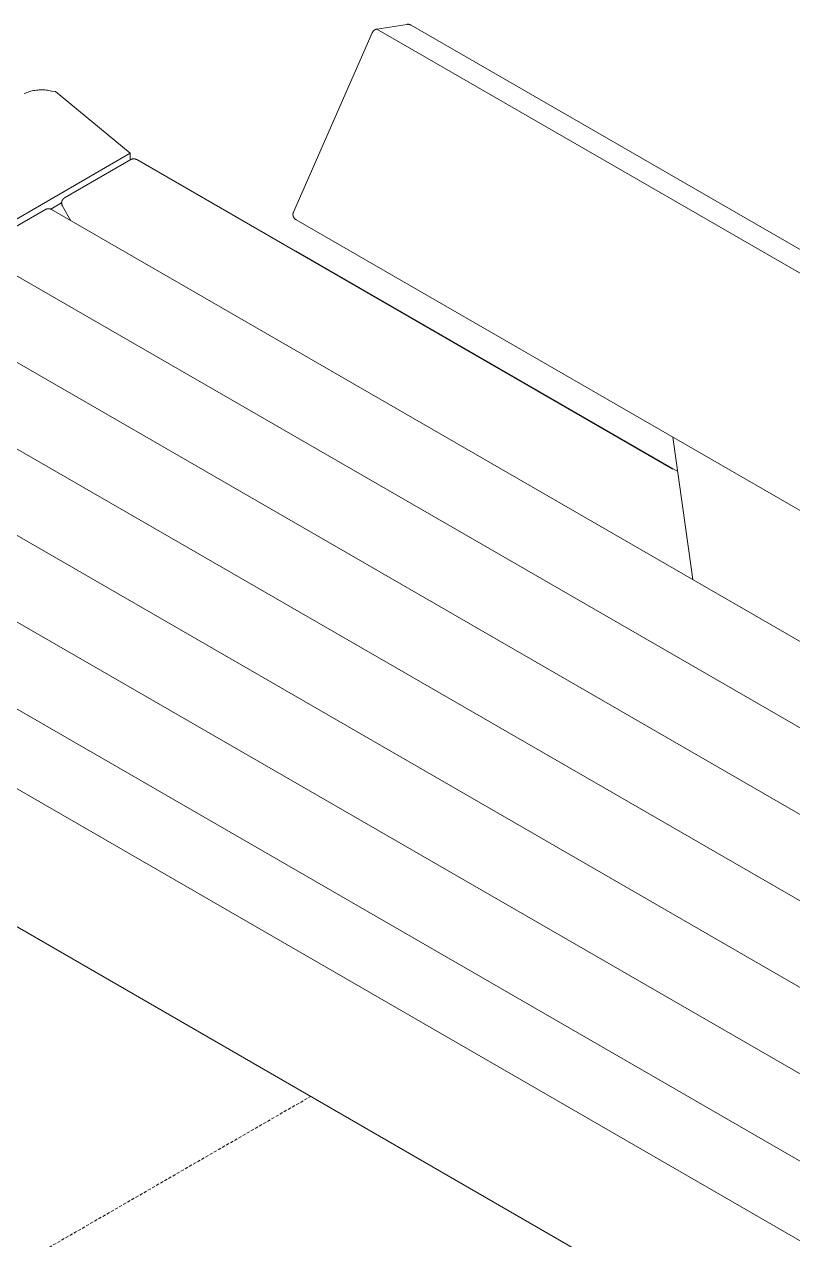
# Model space of a CAD drawing. Header units: millimetres. Extents: x -217 to 4976, y -41 to 3356.
# Drawn here: x 3648.5 to 3956.2, y 1541 to 2028 of the extents above; entities that cross this region are included whole.
import ezdxf

# ---------------------------------------------------------------- set-up
doc = ezdxf.new("R2010")
doc.units = ezdxf.units.MM
doc.linetypes.add('HIDDEN', pattern=[1.905, 1.27, -0.635])
doc.layers.add('ZANO_R', color=7, linetype='Continuous', lineweight=0)
doc.layers.add('ZANO_R_przerywana', color=7, linetype='HIDDEN', lineweight=0)

msp = doc.modelspace()

# ---------------------------------------------------------------- linework, layer by layer
at = {"layer": 'ZANO_R'}
for p, q in [((3789.45, 2025.99), (3789.53, 2026.01)), ((3789.53, 2026.01), (3789.61, 2026.03)), ((3789.61, 2026.03), (3789.7, 2026.04)), ((3789.7, 2026.04), (3801.79, 2027.94)), ((3789.7, 2026.04), (4615.35, 1549.35)), ((3801.79, 2027.94), (3801.87, 2027.95)), ((3801.87, 2027.95), (3801.95, 2027.96)), ((3801.95, 2027.96), (3802.03, 2027.97)), ((3802.03, 2027.97), (3802.11, 2027.97)), ((3802.11, 2027.97), (3802.2, 2027.97)), ((3802.2, 2027.97), (3802.28, 2027.97)), ((3802.28, 2027.97), (3802.36, 2027.96)), ((3802.36, 2027.96), (3802.44, 2027.95)), ((3802.44, 2027.95), (3802.52, 2027.94)), ((3802.52, 2027.94), (3802.61, 2027.93)), ((3802.61, 2027.93), (3802.69, 2027.91)), ((3802.69, 2027.91), (3802.77, 2027.89)), ((3802.77, 2027.89), (3802.85, 2027.87)), ((3802.85, 2027.87), (3802.92, 2027.85)), ((3802.92, 2027.85), (3803, 2027.82)), ((3803, 2027.82), (3803.08, 2027.79)), ((3803.08, 2027.79), (3803.16, 2027.76)), ((3803.16, 2027.76), (3803.23, 2027.72)), ((3803.23, 2027.72), (3803.3, 2027.69)), ((3803.3, 2027.69), (3803.38, 2027.65)), ((3803.38, 2027.65), (4629.03, 1550.95)), ((3756.29, 1952.72), (3787.85, 2024.62)), ((3787.85, 2024.62), (3787.89, 2024.7)), ((3787.89, 2024.7), (3787.92, 2024.77)), ((3787.92, 2024.77), (3787.97, 2024.85)), ((3787.97, 2024.85), (3788.01, 2024.92)), ((3788.01, 2024.92), (3788.05, 2024.99)), ((3788.05, 2024.99), (3788.1, 2025.06)), ((3788.1, 2025.06), (3788.15, 2025.12)), ((3788.15, 2025.12), (3788.2, 2025.19)), ((3788.2, 2025.19), (3788.26, 2025.25)), ((3788.26, 2025.25), (3788.31, 2025.32)), ((3788.31, 2025.32), (3788.37, 2025.37)), ((3788.37, 2025.37), (3788.43, 2025.43)), ((3788.43, 2025.43), (3788.5, 2025.49)), ((3788.5, 2025.49), (3788.56, 2025.54)), ((3788.56, 2025.54), (3788.63, 2025.59)), ((3788.63, 2025.59), (3788.69, 2025.64)), ((3788.69, 2025.64), (3788.76, 2025.69)), ((3788.76, 2025.69), (3788.84, 2025.73)), ((3788.84, 2025.73), (3788.91, 2025.77)), ((3788.91, 2025.77), (3788.98, 2025.81)), ((3788.98, 2025.81), (3789.06, 2025.85)), ((3789.06, 2025.85), (3789.13, 2025.88)), ((3789.13, 2025.88), (3789.21, 2025.91)), ((3789.21, 2025.91), (3789.29, 2025.94)), ((3789.29, 2025.94), (3789.37, 2025.97)), ((3789.37, 2025.97), (3789.45, 2025.99)), ((3654.41, 2001.68), (3653.85, 2001.64)), ((3654.97, 2001.71), (3654.41, 2001.68)), ((3655.53, 2001.71), (3654.97, 2001.71)), ((3656.09, 2001.7), (3655.53, 2001.71)), ((3656.65, 2001.66), (3656.09, 2001.7)), ((3657.21, 2001.61), (3656.65, 2001.66)), ((3648.98, 2000.43), (3648.47, 2000.2)), ((3649.5, 2000.63), (3648.98, 2000.43)), ((3650.03, 2000.82), (3649.5, 2000.63)), ((3650.56, 2001), (3650.03, 2000.82)), ((3651.1, 2001.15), (3650.56, 2001)), ((3651.64, 2001.28), (3651.1, 2001.15)), ((3652.19, 2001.4), (3651.64, 2001.28)), ((3652.74, 2001.5), (3652.19, 2001.4)), ((3653.29, 2001.58), (3652.74, 2001.5)), ((3653.85, 2001.64), (3653.29, 2001.58)), ((3657.76, 2001.54), (3657.21, 2001.61)), ((3658.31, 2001.45), (3657.76, 2001.54)), ((3658.86, 2001.34), (3658.31, 2001.45)), ((3659.41, 2001.21), (3658.86, 2001.34)), ((3659.41, 2001.21), (3660.95, 2001.01)), ((3660.95, 2001.01), (3690.93, 1976.27)), ((3690.93, 1976.27), (3610.85, 1930.03)), ((3664.62, 1958.48), (3691.07, 1973.75)), ((3690.93, 1976.27), (3690.93, 1973.67)), ((3691.07, 1973.75), (3691.14, 1973.79)), ((3691.14, 1973.79), (3691.21, 1973.82)), ((3691.21, 1973.82), (3691.29, 1973.86)), ((3691.29, 1973.86), (3691.36, 1973.89)), ((3691.36, 1973.89), (3691.44, 1973.92)), ((3691.44, 1973.92), (3691.52, 1973.95)), ((3691.52, 1973.95), (3691.6, 1973.97)), ((3691.6, 1973.97), (3691.68, 1973.99)), ((3691.68, 1973.99), (3691.75, 1974.01)), ((3691.75, 1974.01), (3691.84, 1974.03)), ((3691.84, 1974.03), (3691.92, 1974.04)), ((3691.92, 1974.04), (3692, 1974.06)), ((3692, 1974.06), (3692.08, 1974.06)), ((3692.08, 1974.06), (3692.16, 1974.07)), ((3692.16, 1974.07), (3692.24, 1974.07)), ((3692.24, 1974.07), (3692.32, 1974.07)), ((3692.32, 1974.07), (3692.41, 1974.07)), ((3692.41, 1974.07), (3692.49, 1974.06)), ((3692.49, 1974.06), (3692.57, 1974.06)), ((3692.57, 1974.06), (3692.65, 1974.04)), ((3692.65, 1974.04), (3692.73, 1974.03)), ((3692.73, 1974.03), (3692.81, 1974.01)), ((3692.81, 1974.01), (3692.89, 1973.99)), ((3692.89, 1973.99), (3692.97, 1973.97)), ((3692.97, 1973.97), (3693.05, 1973.95)), ((3693.05, 1973.95), (3693.13, 1973.92)), ((3693.13, 1973.92), (3693.2, 1973.89)), ((3693.2, 1973.89), (3693.28, 1973.86)), ((3693.28, 1973.86), (3693.35, 1973.82)), ((3693.35, 1973.82), (3693.42, 1973.79)), ((3693.42, 1973.79), (3693.5, 1973.75)), ((3693.5, 1973.75), (3908.29, 1849.74)), ((3663.85, 1957.76), (3663.89, 1957.83)), ((3663.89, 1957.83), (3663.94, 1957.89)), ((3663.94, 1957.89), (3664, 1957.96)), ((3664, 1957.96), (3664.05, 1958.02)), ((3664.05, 1958.02), (3664.11, 1958.08)), ((3664.11, 1958.08), (3664.17, 1958.14)), ((3664.17, 1958.14), (3664.23, 1958.19)), ((3664.23, 1958.19), (3664.29, 1958.24)), ((3664.29, 1958.24), (3664.35, 1958.3)), ((3664.35, 1958.3), (3664.42, 1958.34)), ((3664.42, 1958.34), (3664.48, 1958.39)), ((3664.48, 1958.39), (3664.55, 1958.44)), ((3664.55, 1958.44), (3664.62, 1958.48)), ((3634.65, 1940.87), (3656.95, 1953.75)), ((3656.95, 1953.75), (3657.02, 1953.79)), ((3657.02, 1953.79), (3657.09, 1953.83)), ((3657.09, 1953.83), (3657.17, 1953.86)), ((3657.17, 1953.86), (3657.24, 1953.89)), ((3657.24, 1953.89), (3657.32, 1953.92)), ((3657.32, 1953.92), (3657.39, 1953.95)), ((3657.39, 1953.95), (3657.47, 1953.97)), ((3657.47, 1953.97), (3657.55, 1954)), ((3657.55, 1954), (3657.63, 1954.02)), ((3657.63, 1954.02), (3657.71, 1954.03)), ((3657.71, 1954.03), (3657.79, 1954.05)), ((3657.79, 1954.05), (3657.87, 1954.06)), ((3657.87, 1954.06), (3657.96, 1954.07)), ((3657.96, 1954.07), (3658.04, 1954.07)), ((3658.04, 1954.07), (3658.12, 1954.07)), ((3658.12, 1954.07), (3658.2, 1954.07)), ((3658.2, 1954.07), (3658.28, 1954.07)), ((3658.28, 1954.07), (3658.36, 1954.07)), ((3658.36, 1954.07), (3658.45, 1954.06)), ((3658.45, 1954.06), (3658.53, 1954.05)), ((3658.53, 1954.05), (3658.61, 1954.03)), ((3658.61, 1954.03), (3658.69, 1954.02)), ((3658.69, 1954.02), (3658.77, 1954)), ((3658.77, 1954), (3658.85, 1953.97)), ((3658.85, 1953.97), (3658.93, 1953.95)), ((3658.93, 1953.95), (3659, 1953.92)), ((3659, 1953.92), (3659.08, 1953.89)), ((3663.41, 1956.41), (3659.06, 1953.9)), ((3659.08, 1953.89), (3659.15, 1953.86)), ((3659.15, 1953.86), (3659.23, 1953.83)), ((3659.23, 1953.83), (3659.3, 1953.79)), ((3659.3, 1953.79), (3659.37, 1953.75)), ((3659.37, 1953.75), (4727.15, 1337.27)), ((3663.41, 1956.46), (3663.42, 1956.54)), ((3663.41, 1956.38), (3663.41, 1956.46)), ((3663.41, 1956.3), (3663.41, 1956.38)), ((3663.42, 1956.22), (3663.41, 1956.3)), ((3663.42, 1956.62), (3663.43, 1956.7)), ((3663.42, 1956.54), (3663.42, 1956.62)), ((3663.42, 1956.14), (3663.42, 1956.22)), ((3663.43, 1956.06), (3663.42, 1956.14)), ((3663.43, 1956.7), (3663.45, 1956.78)), ((3663.44, 1955.98), (3663.43, 1956.06)), ((3663.46, 1955.9), (3663.44, 1955.98)), ((3663.45, 1956.78), (3663.46, 1956.87)), ((3663.46, 1956.87), (3663.48, 1956.95)), ((3663.47, 1955.83), (3663.46, 1955.9)), ((3663.49, 1955.75), (3663.47, 1955.83)), ((3663.48, 1956.95), (3663.5, 1957.02)), ((3663.52, 1955.67), (3663.49, 1955.75)), ((3663.5, 1957.02), (3663.52, 1957.1)), ((3663.52, 1957.1), (3663.55, 1957.18)), ((3663.54, 1955.6), (3663.52, 1955.67)), ((3663.57, 1955.52), (3663.54, 1955.6)), ((3663.55, 1957.18), (3663.58, 1957.26)), ((3663.6, 1955.45), (3663.57, 1955.52)), ((3663.58, 1957.26), (3663.61, 1957.33)), ((3663.63, 1955.38), (3663.6, 1955.45)), ((3663.61, 1957.33), (3663.64, 1957.41)), ((3663.66, 1955.3), (3663.63, 1955.38)), ((3663.64, 1957.41), (3663.68, 1957.48)), ((3663.7, 1955.23), (3663.66, 1955.3)), ((3663.68, 1957.48), (3663.72, 1957.55)), ((3663.74, 1955.16), (3663.7, 1955.23)), ((3663.72, 1957.55), (3663.76, 1957.63)), ((3667.14, 1949.26), (3663.74, 1955.16)), ((3663.76, 1957.63), (3663.8, 1957.69)), ((3663.8, 1957.69), (3663.85, 1957.76)), ((3756.08, 1951.8), (3756.09, 1951.88)), ((3756.08, 1951.71), (3756.08, 1951.8)), ((3756.09, 1951.63), (3756.08, 1951.71)), ((3756.09, 1951.96), (3756.1, 1952.05)), ((3756.09, 1951.88), (3756.09, 1951.96)), ((3756.09, 1951.55), (3756.09, 1951.63)), ((3756.1, 1951.46), (3756.09, 1951.55)), ((3756.1, 1952.05), (3756.11, 1952.13)), ((3756.11, 1951.38), (3756.1, 1951.46)), ((3756.11, 1952.13), (3756.13, 1952.21)), ((3756.13, 1951.3), (3756.11, 1951.38)), ((3756.13, 1952.21), (3756.15, 1952.29)), ((3756.14, 1951.22), (3756.13, 1951.3)), ((3756.16, 1951.13), (3756.14, 1951.22)), ((3756.15, 1952.29), (3756.17, 1952.37)), ((3756.19, 1951.05), (3756.16, 1951.13)), ((3756.17, 1952.37), (3756.19, 1952.44)), ((3756.19, 1952.44), (3756.21, 1952.51)), ((3756.21, 1950.97), (3756.19, 1951.05)), ((3756.21, 1952.51), (3756.23, 1952.59)), ((3756.24, 1950.9), (3756.21, 1950.97)), ((3756.23, 1952.59), (3756.26, 1952.65)), ((3756.27, 1950.82), (3756.24, 1950.9)), ((3756.26, 1952.65), (3756.29, 1952.72)), ((3756.3, 1950.74), (3756.27, 1950.82)), ((3756.34, 1950.67), (3756.3, 1950.74)), ((3756.38, 1950.59), (3756.34, 1950.67)), ((3756.42, 1950.52), (3756.38, 1950.59)), ((3756.46, 1950.45), (3756.42, 1950.52)), ((3756.51, 1950.38), (3756.46, 1950.45)), ((3756.56, 1950.31), (3756.51, 1950.38)), ((3756.61, 1950.24), (3756.56, 1950.31)), ((3756.66, 1950.18), (3756.61, 1950.24)), ((3756.71, 1950.12), (3756.66, 1950.18)), ((3756.77, 1950.06), (3756.71, 1950.12)), ((3756.83, 1950), (3756.77, 1950.06)), ((3756.89, 1949.94), (3756.83, 1950)), ((3756.96, 1949.89), (3756.89, 1949.94)), ((3757.02, 1949.83), (3756.96, 1949.89)), ((3757.09, 1949.78), (3757.02, 1949.83)), ((3757.16, 1949.74), (3757.09, 1949.78)), ((3757.23, 1949.69), (3757.16, 1949.74)), ((3757.3, 1949.65), (3757.23, 1949.69)), ((4604.43, 1460.56), (3757.3, 1949.65)), ((3629.36, 1936.42), (4697.13, 1319.94)), ((3910.18, 1848.8), (3757.3, 1937.07)), ((3627.2, 1903), (4667.11, 1302.61)), ((3598.75, 1884.76), (4637.09, 1285.28)), ((3539.3, 1884.43), (4607.08, 1267.95)), ((3509.28, 1867.1), (4577.06, 1250.62)), ((3915.71, 1809.39), (3908.26, 1862.49)), ((3478.79, 1849.79), (4546.86, 1233.14)), ((3449.89, 1834.54), (4517.96, 1217.89)), ((3916.27, 1805.43), (3915.71, 1809.39)), ((4473.74, 1188.13), (3501.73, 1749.32))]:
    msp.add_line(p, q, dxfattribs=at)
at = {"layer": 'ZANO_R_przerywana'}
msp.add_line((3438.99, 1411.2), (3763.18, 1598.37), dxfattribs=at)

doc.saveas('drawing.dxf')
